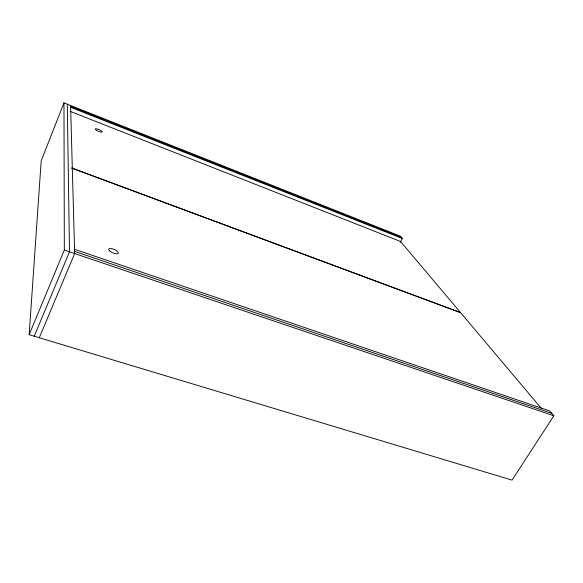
<?xml version="1.0" encoding="UTF-8"?>
<svg xmlns="http://www.w3.org/2000/svg" width="583" height="583" viewBox="0 0 583 583"><rect width="100%" height="100%" fill="white"/><g stroke="black" fill="none" stroke-linecap="round" stroke-linejoin="round"><path stroke-width="0.87" d="M74.544 249.291L549.725 410.949L553.85 415.774L512.056 480.122L29.15 334.686L41.204 160.821L63.97 102.878L400.383 236.181L402.357 238.491L400.2 242.441M29.15 334.686L64.334 250.049L63.97 102.878M34.222 336.216L69.508 251.805L67.278 104.189M39.272 337.739L74.66 253.547L70.587 105.501M74.602 251.404L551.78 413.347M64.334 250.049L553.85 415.774M71.76 167.97L460.483 312.517L400.557 241.486L70.441 111.455M71.767 168.123L460.643 312.699L541.279 408.282M70.609 106.383L401.366 237.332M70.638 107.279L402.357 238.491M110.129 251.288A5.218 1.822 23.1 0 0 118.232 253.357A5.218 1.822 23.1 0 0 112.257 248.788A5.218 1.822 23.1 0 0 110.129 251.288M96.596 130.344A3.724 0.896 23.3 0 0 102.142 131.947A3.724 0.896 23.3 0 0 97.47 129.032A3.724 0.896 23.3 0 0 96.596 130.344"/></g></svg>
